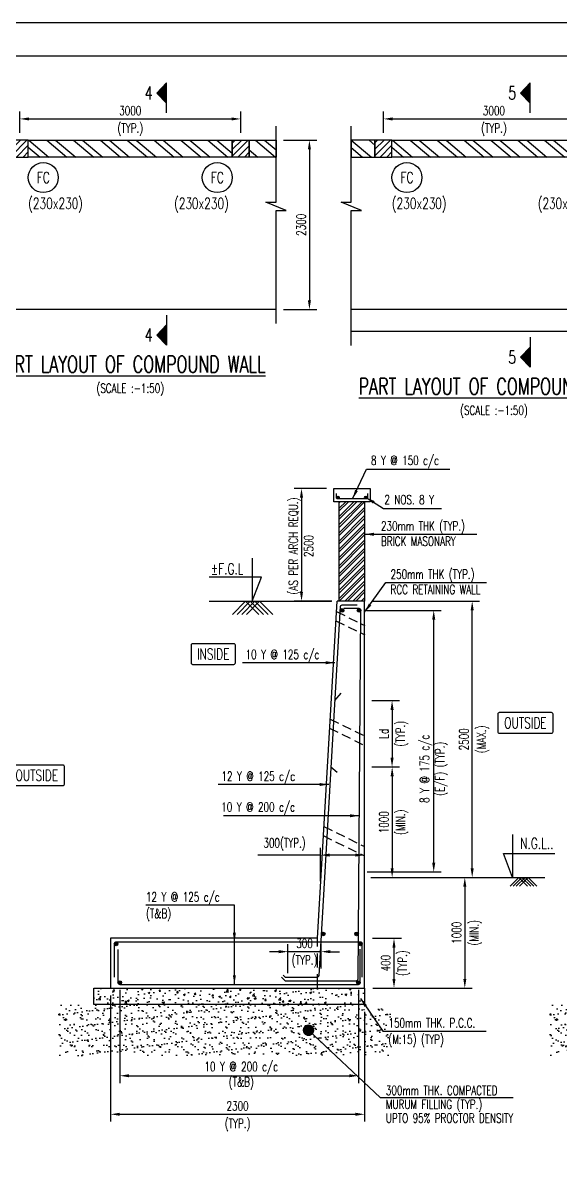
# Model space of a CAD drawing. Header units: millimetres. Extents: x 2843046 to 3042813, y -234641 to -168101.
# Drawn here: x 2978583 to 2993183, y -199451 to -168658 of the extents above; entities that cross this region are included whole.
import ezdxf
from ezdxf.enums import TextEntityAlignment as Align

# ---------------------------------------------------------------- set-up
doc = ezdxf.new("R2010")
doc.units = ezdxf.units.MM
doc.header["$MEASUREMENT"] = 0
doc.header["$PDMODE"] = 34
doc.header["$PDSIZE"] = -5
doc.linetypes.add('Hidden', pattern=[0.375, 0.25, -0.125])
for name, color, linetype in [('NO. BEAM', 3, 'Continuous'), ('S- PILE CAP', 4, 'Continuous'), ('S-BRECK LINE', 8, 'Continuous'), ('S-COLUMN', 1, 'Continuous'), ('S-COLUMN CIRCLE', 9, 'Continuous'), ('S-COLUMN HATCH', 8, 'Continuous'), ('S-COLUMN NO', 2, 'Continuous'), ('S-COLUMN SIZES', 2, 'Continuous'), ('S-CONCRET LINE', 4, 'Continuous'), ('S-DIM-1', 5, 'Continuous'), ('S-FILLING', 9, 'Continuous'), ('S-FOOTING', 4, 'Continuous'), ('S-HATCH', 253, 'Continuous'), ('S-LEVEL SECTION', 3, 'Continuous'), ('S-PCC', 9, 'Continuous'), ('S-REINFORCEMENT', 6, 'Continuous'), ('S-RETAINING WALL', 6, 'Continuous'), ('S-SECTION MARK', 1, 'Continuous'), ('S-TEXT', 2, 'Continuous'), ('S-TEXT-1', 4, 'Continuous'), ('S-TITIL', 6, 'Continuous'), ('s_TITILE', 9, 'Continuous'), ('TITLE', 6, 'Continuous')]:
    doc.layers.add(name, color=color, linetype=linetype)
doc.layers.add('RIDE-PROFILE', color=8, linetype='Continuous', lineweight=25)
doc.styles.add('ROMANS', font='simplex.shx', dxfattribs={"width": 0.7})
doc.dimstyles.new('dim100', dxfattribs={"dimtxt": 250, "dimasz": 250, "dimexe": 200, "dimexo": 200, "dimgap": 100, "dimtad": 1, "dimdec": 0, "dimzin": 0, "dimdsep": 46, "dimtxsty": 'ROMANS', "dimcen": 0, "dimclrd": 5, "dimclre": 5, "dimclrt": 4, "dimadec": 0, "dimazin": 0, "dimtfac": 1, "dimtdec": 0, "dimtix": 1, "dimtofl": 0, "dimtmove": 2, "dimatfit": 3, "dimfxl": 0, "dimtolj": 1, "dimtzin": 0, "dimlwd": -1, "dimlwe": -1, "dimarcsym": 0})
doc.dimstyles.new('dim33.33', dxfattribs={"dimtxt": 250, "dimasz": 250, "dimexe": 200, "dimexo": 200, "dimgap": 100, "dimtad": 1, "dimdec": 0, "dimlfac": 0.333331, "dimzin": 0, "dimdsep": 46, "dimtxsty": 'ROMANS', "dimcen": 0, "dimclrd": 5, "dimclre": 5, "dimclrt": 4, "dimadec": 0, "dimazin": 0, "dimtfac": 1, "dimtdec": 0, "dimtix": 1, "dimtofl": 0, "dimtmove": 2, "dimatfit": 3, "dimfxl": 0, "dimtolj": 1, "dimtzin": 0, "dimlwd": -1, "dimlwe": -1, "dimarcsym": 0})
doc.dimstyles.new('dim50', dxfattribs={"dimtxt": 250, "dimasz": 250, "dimexe": 200, "dimexo": 200, "dimgap": 100, "dimtad": 1, "dimdec": 0, "dimlfac": 0.5, "dimzin": 0, "dimdsep": 46, "dimtxsty": 'ROMANS', "dimcen": 0, "dimclrd": 5, "dimclre": 5, "dimclrt": 4, "dimadec": 0, "dimazin": 0, "dimtfac": 1, "dimtdec": 0, "dimtix": 1, "dimtofl": 0, "dimtmove": 2, "dimatfit": 3, "dimfxl": 0, "dimtolj": 1, "dimtzin": 0, "dimlwd": -1, "dimlwe": -1, "dimarcsym": 0})
pattern_1 = [(45, (-15338510.22, 1230740.37), (-88.38834765, 88.38834765), [])]

# ---------------------------------------------------------------- blocks, each defined once
blk = doc.blocks.new('zw$155A')
at = {"layer": 's_TITILE', "color": 7}
blk.add_lwpolyline([(0, 0), (88000, 0), (88000, 58000), (0, 58000)], close=True, dxfattribs=at)
at = {"layer": 's_TITILE', "color": 1}
blk.add_lwpolyline([(1300, 800), (78500, 800), (78500, 57200), (1300, 57200)], close=True, dxfattribs=at)
blk = doc.blocks.new('*D207')
at = {"layer": 'Defpoints', "color": 0, "lineweight": -2}
for p in [(2987719, -184607, 0), (2989745, -184607), (2987737, -191707, -1646063)]:
    blk.add_point(p, dxfattribs=at)
at = {"layer": 'S-DIM-1', "color": 5}
for p, q in [((2987919, -184607), (2989945, -184607)), ((2987937, -191707), (2989945, -191707))]:
    blk.add_line(p, q, dxfattribs=at)
at = {"layer": 'S-DIM-1', "color": 5, "lineweight": -3}
blk.add_line((2989745, -191457), (2989745, -184857), dxfattribs=at)
at = {"layer": 'S-DIM-1', "color": 5, "lineweight": -2}
for points in [[(2989704, -184857), (2989787, -184857), (2989745, -184607)], [(2989704, -191457), (2989787, -191457), (2989745, -191707)]]:
    blk.add_solid(points, dxfattribs=at)
at = {"layer": 'S-DIM-1', "color": 4, "insert": (2989745, -188907), "char_height": 250, "attachment_point": 5, "rotation": 90, "style": 'ROMANS'}
blk.add_mtext('\\A1;8 Y @ 175 c/c\\P(E/F) (TYP.)', dxfattribs=at)
blk = doc.blocks.new('*D208')
at = {"layer": 'Defpoints', "color": 0, "lineweight": -2}
for p in [(2987885, -193507, 25), (2987887, -194857, 25), (2988666, -194857)]:
    blk.add_point(p, dxfattribs=at)
at = {"layer": 'S-DIM-1', "color": 5}
for p, q in [((2988085, -193507), (2988866, -193507)), ((2988087, -194857), (2988866, -194857))]:
    blk.add_line(p, q, dxfattribs=at)
at = {"layer": 'S-DIM-1', "color": 5, "lineweight": -3}
blk.add_line((2988666, -193757), (2988666, -194607), dxfattribs=at)
at = {"layer": 'S-DIM-1', "color": 5, "lineweight": -2}
for points in [[(2988624, -193757), (2988707, -193757), (2988666, -193507)], [(2988624, -194607), (2988707, -194607), (2988666, -194857)]]:
    blk.add_solid(points, dxfattribs=at)
at = {"layer": 'S-DIM-1', "color": 4, "char_height": 250, "rotation": 90, "style": 'ROMANS'}
for s, insert, attachment_point in [('\\A1;{400', (2988566, -194182), 8), ('\\A1;(TYP.)}', (2988766, -194182), 2)]:
    blk.add_mtext(s, dxfattribs=dict(at, insert=insert, attachment_point=attachment_point))
blk = doc.blocks.new('*D209')
at = {"layer": 'Defpoints', "color": 0, "lineweight": -2}
for p in [(2987867, -187057, -1646063), (2987867, -188857, -1646063), (2988614, -188857)]:
    blk.add_point(p, dxfattribs=at)
at = {"layer": 'S-DIM-1', "color": 5}
for p, q in [((2988067, -187057), (2988814, -187057)), ((2988067, -188857), (2988814, -188857))]:
    blk.add_line(p, q, dxfattribs=at)
at = {"layer": 'S-DIM-1', "color": 5, "lineweight": -3}
blk.add_line((2988614, -187307), (2988614, -188607), dxfattribs=at)
at = {"layer": 'S-DIM-1', "color": 5, "lineweight": -2}
for points in [[(2988572, -187307), (2988656, -187307), (2988614, -187057)], [(2988572, -188607), (2988656, -188607), (2988614, -188857)]]:
    blk.add_solid(points, dxfattribs=at)
at = {"layer": 'S-DIM-1', "color": 4, "char_height": 250, "rotation": 90, "style": 'ROMANS'}
for s, insert, attachment_point in [('\\A1;(TYP.)', (2988714, -187957), 2), ('\\A1;Ld', (2988514, -187957), 8)]:
    blk.add_mtext(s, dxfattribs=dict(at, insert=insert, attachment_point=attachment_point))
blk = doc.blocks.new('*D210')
at = {"layer": 'Defpoints', "color": 0, "lineweight": -2}
for p in [(2987867, -188857, -1646063), (2987869, -191857, 0), (2988616, -191857)]:
    blk.add_point(p, dxfattribs=at)
at = {"layer": 'S-DIM-1', "color": 5}
for p, q in [((2988067, -188857), (2988816, -188857)), ((2988069, -191857), (2988816, -191857))]:
    blk.add_line(p, q, dxfattribs=at)
at = {"layer": 'S-DIM-1', "color": 5, "lineweight": -3}
blk.add_line((2988616, -189107), (2988616, -191607), dxfattribs=at)
at = {"layer": 'S-DIM-1', "color": 5, "lineweight": -2}
for points in [[(2988575, -189107), (2988658, -189107), (2988616, -188857)], [(2988575, -191607), (2988658, -191607), (2988616, -191857)]]:
    blk.add_solid(points, dxfattribs=at)
at = {"layer": 'S-DIM-1', "color": 4, "char_height": 250, "rotation": 90, "style": 'ROMANS'}
for s, insert, attachment_point in [('\\A1;\\P1000', (2988516, -190357), 8), ('\\A1;(MIN.)', (2988716, -190357), 2)]:
    blk.add_mtext(s, dxfattribs=dict(at, insert=insert, attachment_point=attachment_point))
blk = doc.blocks.new('*D211')
at = {"layer": 'Defpoints', "color": 0, "lineweight": -2}
for p in [(2986669, -191249), (2987869, -191784, -1646088), (2986669, -192157, -1646088)]:
    blk.add_point(p, dxfattribs=at)
at = {"layer": 'S-DIM-1', "color": 5}
for p, q in [((2986669, -191957), (2986669, -191049)), ((2987869, -191584), (2987869, -191049))]:
    blk.add_line(p, q, dxfattribs=at)
at = {"layer": 'S-DIM-1', "color": 5, "lineweight": -3}
for p, q in [((2986669, -191249), (2984969, -191249)), ((2987619, -191249), (2986919, -191249))]:
    blk.add_line(p, q, dxfattribs=at)
at = {"layer": 'S-DIM-1', "color": 5, "lineweight": -2}
for points in [[(2986919, -191207), (2986919, -191290), (2986669, -191249)], [(2987619, -191207), (2987619, -191290), (2987869, -191249)]]:
    blk.add_solid(points, dxfattribs=at)
at = {"layer": 'S-DIM-1', "color": 4, "insert": (2985694, -190958), "char_height": 250, "attachment_point": 5, "style": 'ROMANS'}
blk.add_mtext('\\A1;{300(TYP.)}', dxfattribs=at)
blk = doc.blocks.new('*D212')
at = {"layer": 'Defpoints', "color": 0, "lineweight": -2}
for p in [(2985787, -193870), (2986687, -194531), (2985787, -194657)]:
    blk.add_point(p, dxfattribs=at)
at = {"layer": 'S-DIM-1', "color": 5}
for p, q in [((2985787, -194457), (2985787, -193670)), ((2986687, -194331), (2986687, -193670))]:
    blk.add_line(p, q, dxfattribs=at)
at = {"layer": 'S-DIM-1', "color": 5, "lineweight": -3}
for p, q in [((2985537, -193870), (2985287, -193870)), ((2986687, -193870), (2985787, -193870)), ((2986937, -193870), (2987187, -193870))]:
    blk.add_line(p, q, dxfattribs=at)
at = {"layer": 'S-DIM-1', "color": 5, "lineweight": -2}
for points in [[(2985537, -193828), (2985537, -193911), (2985787, -193870)], [(2986937, -193828), (2986937, -193911), (2986687, -193870)]]:
    blk.add_solid(points, dxfattribs=at)
at = {"layer": 'S-DIM-1', "color": 4, "char_height": 250, "style": 'ROMANS'}
for s, insert, attachment_point in [('\\A1;300', (2986237, -193770), 8), ('\\A1;(TYP.)', (2986237, -193970), 2)]:
    blk.add_mtext(s, dxfattribs=dict(at, insert=insert, attachment_point=attachment_point))
blk = doc.blocks.new('*D213')
at = {"layer": 'Defpoints', "color": 0, "lineweight": -2}
for p in [(2987869, -191857, -1646038), (2987887, -194857, 45), (2990589, -194857)]:
    blk.add_point(p, dxfattribs=at)
at = {"layer": 'S-DIM-1', "color": 5}
for p, q in [((2988069, -191857), (2990789, -191857)), ((2988087, -194857), (2990789, -194857))]:
    blk.add_line(p, q, dxfattribs=at)
at = {"layer": 'S-DIM-1', "color": 5, "lineweight": -3}
blk.add_line((2990589, -192107), (2990589, -194607), dxfattribs=at)
at = {"layer": 'S-DIM-1', "color": 5, "lineweight": -2}
for points in [[(2990548, -192107), (2990631, -192107), (2990589, -191857)], [(2990548, -194607), (2990631, -194607), (2990589, -194857)]]:
    blk.add_solid(points, dxfattribs=at)
at = {"layer": 'S-DIM-1', "color": 4, "char_height": 250, "attachment_point": 5, "rotation": 90, "style": 'ROMANS'}
for s, insert in [('\\A1;(MIN.)', (2990880, -193357)), ('\\A1;1000', (2990364, -193357))]:
    blk.add_mtext(s, dxfattribs=dict(at, insert=insert))
blk = doc.blocks.new('*D214')
at = {"layer": 'Defpoints', "color": 0, "lineweight": -2}
for p in [(2987887, -184357, 25), (2990789, -184357), (2987869, -191857, -3292076)]:
    blk.add_point(p, dxfattribs=at)
at = {"layer": 'S-DIM-1', "color": 5}
for p, q in [((2988087, -184357), (2990989, -184357)), ((2988069, -191857), (2990989, -191857))]:
    blk.add_line(p, q, dxfattribs=at)
at = {"layer": 'S-DIM-1', "color": 5, "lineweight": -3}
blk.add_line((2990789, -191607), (2990789, -184607), dxfattribs=at)
at = {"layer": 'S-DIM-1', "color": 5, "lineweight": -2}
for points in [[(2990748, -184607), (2990831, -184607), (2990789, -184357)], [(2990748, -191607), (2990831, -191607), (2990789, -191857)]]:
    blk.add_solid(points, dxfattribs=at)
at = {"layer": 'S-DIM-1', "color": 4, "char_height": 250, "attachment_point": 5, "rotation": 90, "style": 'ROMANS'}
for s, insert in [('\\A1;2500', (2990564, -188107)), ('\\A1;(MAX.)', (2991080, -188107))]:
    blk.add_mtext(s, dxfattribs=dict(at, insert=insert))
blk = doc.blocks.new('*D215')
at = {"layer": 'Defpoints', "color": 0, "lineweight": -2}
for p in [(2981219, -194707, -25), (2987701, -194707, -50), (2987701, -197237)]:
    blk.add_point(p, dxfattribs=at)
at = {"layer": 'S-DIM-1', "color": 5}
for p, q in [((2981219, -194907), (2981219, -197437)), ((2987701, -194907), (2987701, -197437)), ((2981469, -197237), (2987451, -197237))]:
    blk.add_line(p, q, dxfattribs=at)
at = {"layer": 'S-DIM-1', "color": 5, "lineweight": -2}
for points in [[(2981469, -197196), (2981469, -197279), (2981219, -197237)], [(2987451, -197196), (2987451, -197279), (2987701, -197237)]]:
    blk.add_solid(points, dxfattribs=at)
at = {"layer": 'S-DIM-1', "color": 4, "insert": (2984519, -197237), "char_height": 250, "attachment_point": 5, "style": 'ROMANS'}
blk.add_mtext('\\A1;{10 Y @ 200 c/c\\P(T&B)}', dxfattribs=at)
blk = doc.blocks.new('*D216')
at = {"layer": 'Defpoints', "color": 0, "lineweight": -2}
for p in [(2980969, -194857, -25), (2987869, -195307, -1646088), (2987869, -198283)]:
    blk.add_point(p, dxfattribs=at)
at = {"layer": 'S-DIM-1', "color": 5}
for p, q in [((2980969, -195057), (2980969, -198483)), ((2987869, -195507), (2987869, -198483)), ((2981219, -198283), (2987619, -198283))]:
    blk.add_line(p, q, dxfattribs=at)
at = {"layer": 'S-DIM-1', "color": 5, "lineweight": -2}
for points in [[(2981219, -198241), (2981219, -198324), (2980969, -198283)], [(2987619, -198241), (2987619, -198324), (2987869, -198283)]]:
    blk.add_solid(points, dxfattribs=at)
at = {"layer": 'S-DIM-1', "color": 4, "char_height": 250, "attachment_point": 5, "style": 'ROMANS'}
for s, insert in [('\\A1;2300', (2984419, -198058)), ('\\A1;(TYP.)', (2984419, -198573))]:
    blk.add_mtext(s, dxfattribs=dict(at, insert=insert))
blk = doc.blocks.new('*D204')
at = {"layer": 'Defpoints', "color": 0, "lineweight": -2}
for p in [(2984505, -171270), (2978505, -171844, -1), (2984505, -171844, -1)]:
    blk.add_point(p, dxfattribs=at)
at = {"layer": 'S-DIM-1', "color": 5}
for p, q in [((2978505, -171644), (2978505, -171070)), ((2984505, -171644), (2984505, -171070)), ((2978755, -171270), (2984255, -171270))]:
    blk.add_line(p, q, dxfattribs=at)
at = {"layer": 'S-DIM-1', "color": 5, "lineweight": -2}
for points in [[(2978755, -171229), (2978755, -171312), (2978505, -171270)], [(2984255, -171229), (2984255, -171312), (2984505, -171270)]]:
    blk.add_solid(points, dxfattribs=at)
at = {"layer": 'S-DIM-1', "color": 4, "char_height": 250, "attachment_point": 5, "style": 'ROMANS'}
for s, insert in [('\\A1;3000', (2981505, -171045)), ('\\A1;(TYP.)', (2981505, -171561))]:
    blk.add_mtext(s, dxfattribs=dict(at, insert=insert))
blk = doc.blocks.new('*D329')
at = {"layer": 'Defpoints', "color": 0, "lineweight": -2}
for p in [(2985465, -171844), (2985465, -176443), (2986369, -176443)]:
    blk.add_point(p, dxfattribs=at)
at = {"layer": 'S-DIM-1', "color": 5}
for p, q in [((2985665, -171844), (2986569, -171844)), ((2986369, -172094), (2986369, -176193)), ((2985665, -176443), (2986569, -176443))]:
    blk.add_line(p, q, dxfattribs=at)
at = {"layer": 'S-DIM-1', "color": 5, "lineweight": -2}
for points in [[(2986328, -172094), (2986411, -172094), (2986369, -171844)], [(2986328, -176193), (2986411, -176193), (2986369, -176443)]]:
    blk.add_solid(points, dxfattribs=at)
at = {"layer": 'S-DIM-1', "color": 4, "insert": (2986144, -174143), "char_height": 250, "attachment_point": 5, "rotation": 90, "style": 'ROMANS'}
blk.add_mtext('\\A1;2300', dxfattribs=at)
blk = doc.blocks.new('*D205')
at = {"layer": 'Defpoints', "color": 0, "lineweight": -2}
for p in [(2994380, -171270), (2988380, -171844, -1), (2994380, -171844, -1)]:
    blk.add_point(p, dxfattribs=at)
at = {"layer": 'S-DIM-1', "color": 5}
for p, q in [((2988380, -171644), (2988380, -171070)), ((2994380, -171644), (2994380, -171070)), ((2988630, -171270), (2994130, -171270))]:
    blk.add_line(p, q, dxfattribs=at)
at = {"layer": 'S-DIM-1', "color": 5, "lineweight": -2}
for points in [[(2988630, -171229), (2988630, -171312), (2988380, -171270)], [(2994130, -171229), (2994130, -171312), (2994380, -171270)]]:
    blk.add_solid(points, dxfattribs=at)
at = {"layer": 'S-DIM-1', "color": 4, "char_height": 250, "attachment_point": 5, "style": 'ROMANS'}
for s, insert in [('\\A1;3000', (2991380, -171045)), ('\\A1;(TYP.)', (2991380, -171561))]:
    blk.add_mtext(s, dxfattribs=dict(at, insert=insert))
blk = doc.blocks.new('*D194')
at = {"layer": 'Defpoints', "color": 0, "lineweight": -2}
for p in [(2987029, -181297, 25), (2986155, -184357), (2987179, -184357)]:
    blk.add_point(p, dxfattribs=at)
at = {"layer": 'S-DIM-1', "color": 5}
for p, q in [((2986829, -181297), (2985955, -181297)), ((2986979, -184357), (2985955, -184357))]:
    blk.add_line(p, q, dxfattribs=at)
at = {"layer": 'S-DIM-1', "color": 5, "lineweight": -3}
blk.add_line((2986155, -181547), (2986155, -184107), dxfattribs=at)
at = {"layer": 'S-DIM-1', "color": 5, "lineweight": -2}
for points in [[(2986113, -181547), (2986196, -181547), (2986155, -181297)], [(2986113, -184107), (2986196, -184107), (2986155, -184357)]]:
    blk.add_solid(points, dxfattribs=at)
at = {"layer": 'S-DIM-1', "color": 4, "insert": (2986142, -182861), "char_height": 250, "attachment_point": 5, "rotation": 90, "style": 'ROMANS'}
blk.add_mtext('\\A1;{(AS PER ARCH REQU.)\\P2500}', dxfattribs=at)

msp = doc.modelspace()

# ---------------------------------------------------------------- hatches: boundary and pattern name
at = {"layer": 'S-COLUMN HATCH'}
h = msp.add_hatch(dxfattribs=at)
h.set_pattern_fill('ANSI31', color=256, scale=1000, angle=360, style=0)
h.set_pattern_definition(pattern_1)
h.paths.add_polyline_path([(2978274.8, -172303.7), (2978734.8, -172303.7), (2978734.8, -171843.7), (2978274.8, -171843.7)])
h = msp.add_hatch(dxfattribs=at)
h.set_pattern_fill('ANSI31', color=256, scale=1000, angle=360, style=0)
h.set_pattern_definition(pattern_1)
h.paths.add_polyline_path([(2984734.8, -172303.7), (2984274.8, -172303.7), (2984274.8, -171843.7), (2984734.8, -171843.7)])
h = msp.add_hatch(dxfattribs=at)
h.set_pattern_fill('ANSI31', color=256, scale=1000, angle=360, style=0)
h.set_pattern_definition([(45, (-15328635.09, 1230740.37), (-88.38834765, 88.38834765), [])])
h.paths.add_polyline_path([(2988149.9, -172303.7), (2988609.9, -172303.7), (2988609.9, -171843.7), (2988149.9, -171843.7)])
at = {"layer": 'S-FILLING', "linetype": 'ByBlock'}
h = msp.add_hatch(dxfattribs=at)
h.set_pattern_fill('AR-SAND', color=8, scale=150, style=0)
h.set_pattern_definition([(37.5, (1957954.38, -239982.76), (-9.449004, 289.023565), [0, -228, 0, -255, 0, -243.75]), (7.5, (1957954.4, -239982.76), (265.4665, 423.32191), [0, -123, 0, -205.5, 0, -78.75]), (327.5, (1957769.88, -239982.76), (467.12128, 0.84886), [0, -75, 0, -270, 0, -352.5]), (317.5, (1957769.9, -239982.76), (450.91899, 131.65133), [0, -37.5, 0, -177, 0, -202.5])])
h.paths.add_polyline_path([(2979546.8, -196687.5), (2979546.8, -195307.5), (2988576.8, -195307.5), (2988576.8, -196687.5)])
h = msp.add_hatch(dxfattribs=at)
h.set_pattern_fill('AR-SAND', color=8, scale=150, style=0)
h.set_pattern_definition([(37.5, (1971290.64, -239982.76), (-9.449004, 289.023565), [0, -228, 0, -255, 0, -243.75]), (7.5, (1971290.64, -239982.76), (265.4665, 423.32191), [0, -123, 0, -205.5, 0, -78.75]), (327.5, (1971106.14, -239982.76), (467.12128, 0.84886), [0, -75, 0, -270, 0, -352.5]), (317.5, (1971106.14, -239982.76), (450.91899, 131.65133), [0, -37.5, 0, -177, 0, -202.5])])
h.paths.add_polyline_path([(2992883.1, -196687.5), (2992883.1, -195307.5), (3001913.1, -195307.5), (3001913.1, -196687.5)])
at = {"layer": 'S-HATCH'}
h = msp.add_hatch(dxfattribs=at)
h.set_pattern_fill('ANSI32', color=256, scale=1250, angle=275, style=0)
h.set_pattern_definition([(320, (-13454146.3, 936387.57), (301.306692, 359.083333), []), (320, (-13454127.02, 936167.44), (301.306692, 359.083333), [])])
h.paths.add_polyline_path([(2978734.8, -172303.7), (2978734.8, -171843.7), (2984274.8, -171843.7), (2984274.8, -172303.7)])
h = msp.add_hatch(dxfattribs=at)
h.set_pattern_fill('ANSI32', color=256, scale=1250, angle=275, style=0)
h.set_pattern_definition([(320, (-13458688.17, 936387.57), (301.306692, 359.083333), []), (320, (-13458668.9, 936167.44), (301.306692, 359.083333), [])])
h.paths.add_polyline_path([(2984734.8, -172303.7), (2984734.8, -171843.7), (2985464.8, -171843.7), (2985464.8, -172303.7)])
h = msp.add_hatch(dxfattribs=at)
h.set_pattern_fill('ANSI32', color=256, scale=1250, angle=275, style=0)
h.set_pattern_definition([(320, (-13442475, 936387.57), (301.306692, 359.083333), []), (320, (-13442455.74, 936167.44), (301.306692, 359.083333), [])])
h.paths.add_polyline_path([(2988149.9, -172303.7), (2988149.9, -171843.7), (2987505.1, -171843.7), (2987505.1, -172303.7)])
h = msp.add_hatch(dxfattribs=at)
h.set_pattern_fill('ANSI32', color=256, scale=1250, angle=275, style=0)
h.set_pattern_definition([(320, (-13444271.15, 936387.57), (301.306692, 359.083333), []), (320, (-13444251.9, 936167.44), (301.306692, 359.083333), [])])
h.paths.add_polyline_path([(2988609.9, -172303.7), (2988609.9, -171843.7), (2994149.9, -171843.7), (2994149.9, -172303.7)])
h = msp.add_hatch(dxfattribs=at)
h.set_pattern_fill('ANSI32', color=256, scale=420, style=0)
h.set_pattern_definition([(45, (-5761080.23, 216222.13), (-111.369318, 111.369318), []), (45, (-5761005.98, 216222.13), (-111.369318, 111.369318), [])])
h.paths.add_polyline_path([(2987179.2, -184357.5), (2987179.2, -181657.5), (2987869.2, -181657.5), (2987869.2, -184357.5)])
at = {"layer": 'S-PCC', "linetype": 'ByBlock'}
h = msp.add_hatch(dxfattribs=at)
h.set_pattern_fill('AR-CONC,_O', color=8, scale=66.666667)
h.set_pattern_definition([(50, (-14115190.6, 216469.74), (478.173455, -41.834757), [50, -550]), (355, (-14115190.6, 216469.74), (-92.500889, 501.461422), [40, -440]), (100.4514445, (-14115150.76, 216466.25), (385.672564, 459.626661), [42.493461, -467.428075]), (46.1842, (-14115190.6, 216603.1), (711.49422, -110.346187), [75, -825]), (96.6356355, (-14115131.3, 216593.9), (623.107964, 649.4124), [63.740228, -701.142507]), (351.184164, (-14115190.6, 216603.1), (623.107963, 649.4124), [60, -660]), (21, (-14115123.94, 216569.74), (397.938035, -268.412594), [50, -550]), (326, (-14115123.94, 216569.74), (162.210221, 483.433363), [40, -440]), (71.4514447, (-14115090.8, 216547.37), (560.148251, 215.020769), [42.49346, -467.428075]), (37.5, (-14115190.61, 216469.74), (8.1065702, 221.9292359), [0, -434.6666667, 0, -446.6666667, 0, -441.6666667]), (7.5, (-14115190.6, 216469.74), (175.3796916, 262.9411413), [0, -254.6666667, 0, -424.6666667, 0, -168.3333333]), (327.5, (-14115339.28, 216469.74), (355.8816241, -15.0365812), [0, -166.6666667, 0, -520, 0, -690]), (317.5, (-14115405.94, 216469.74), (388.7907796, 66.736655), [0, -216.6666667, 0, -345.3333333, 0, -490])])
h.paths.add_polyline_path([(2980519.2, -195307.5), (2980519.2, -194857.5), (2987869.2, -194857.5), (2987869.2, -195307.5)])
at = {"layer": 'S-SECTION MARK'}
h = msp.add_hatch(dxfattribs=at)
h.set_pattern_fill('ANSI31', color=256, scale=172.406964, angle=270, style=0)
h.set_pattern_definition([(315, (2980653.396, -94855.377), (15.2387667, 15.2387667), [])])
h.paths.add_polyline_path([(2982225.2, -170566.5), (2982492.4, -170294.7), (2982492.4, -170838.4)])
h = msp.add_hatch(dxfattribs=at)
h.set_pattern_fill('ANSI31', color=256, scale=172.406964, angle=270, style=0)
h.set_pattern_definition([(315, (2990528.525, -94855.377), (15.2387667, 15.2387667), [])])
h.paths.add_polyline_path([(2992100.4, -170566.5), (2992367.5, -170294.7), (2992367.5, -170838.4)])
h = msp.add_hatch(dxfattribs=at)
h.set_pattern_fill('ANSI31', color=256, scale=172.406964, angle=270, style=0)
h.set_pattern_definition([(315, (2980653.396, -99350.96), (15.2387667, 15.2387667), [])])
h.paths.add_polyline_path([(2982225.2, -177134.1), (2982492.4, -177406), (2982492.4, -176862.2)])
h = msp.add_hatch(dxfattribs=at)
h.set_pattern_fill('ANSI31', color=256, scale=172.406964, angle=270, style=0)
h.set_pattern_definition([(315, (2990528.525, -99951.017), (15.2387667, 15.2387667), [])])
h.paths.add_polyline_path([(2992100.4, -177734.2), (2992367.5, -178006), (2992367.5, -177462.3)])

# ---------------------------------------------------------------- linework, layer by layer
at = {"layer": 'NO. BEAM', "color": 7}
for points, elevation in [([(2984318.2, -185512.5), (2983198.2, -185512.5, 0.4142136), (2983158.2, -185552.5), (2983158.2, -186032.5, 0.4142136), (2983198.2, -186072.5), (2984318.2, -186072.5, 0.4142136), (2984358.2, -186032.5), (2984358.2, -185552.5, 0.4142136)], -153353), ([(2992945, -187381.7), (2991525, -187381.7, 0.4142136), (2991485, -187421.7), (2991485, -187901.7, 0.4142136), (2991525, -187941.7), (2992945, -187941.7, 0.4142136), (2992985, -187901.7), (2992985, -187421.7, 0.4142136)], -153353), ([(2979676.7, -188804.1), (2978256.7, -188804.1, 0.4142136), (2978216.7, -188844.1), (2978216.7, -189324.1, 0.4142136), (2978256.7, -189364.1), (2979676.7, -189364.1, 0.4142136), (2979716.7, -189324.1), (2979716.7, -188844.1, 0.4142136)], -24.9)]:
    msp.add_lwpolyline(points, format="xyb", close=True, dxfattribs=dict(at, elevation=elevation))
at = {"layer": 'RIDE-PROFILE', "color": 2, "linetype": 'Hidden', "ltscale": 1000}
for p, q in [((2987102.5, -184640.7, -153353), (2987869.9, -185016.5, -153353)), ((2987087.9, -184888.4, -153353), (2987870.2, -185271.6, -153353)), ((2986916.4, -187804.4, -153353), (2987869.2, -188271.1, -153353)), ((2986931, -187556.7, -153353), (2987869.2, -188016.2, -153353)), ((2986759.5, -190472.7, -153353), (2987869.2, -191016.2, -153353)), ((2986744.9, -190720.4, -153353), (2987869.2, -191271.1, -153353))]:
    msp.add_line(p, q, dxfattribs=at)
at = {"layer": 'S- PILE CAP', "color": 8, "linetype": 'Hidden', "ltscale": 1500}
msp.add_line((2986591.3, -194857.5, -153353), (2986591.3, -193507.5, -153353), dxfattribs=at)
at = {"layer": 'S-BRECK LINE'}
for points in [[(2985464.8, -176818.1), (2985464.8, -173756.5), (2985739.6, -173756.5), (2985190.1, -173530.9), (2985464.8, -173530.9), (2985464.8, -171468.7)], [(2987505.1, -177418.2), (2987505.1, -173756.5), (2987779.8, -173756.5), (2987230.3, -173530.9), (2987505.1, -173530.9), (2987505.1, -171468.7)]]:
    msp.add_lwpolyline(points, dxfattribs=at)
at = {"layer": 'S-COLUMN'}
for points in [[(2978274.8, -172303.7), (2978734.8, -172303.7), (2978734.8, -171843.7), (2978274.8, -171843.7)], [(2984734.8, -172303.7), (2984274.8, -172303.7), (2984274.8, -171843.7), (2984734.8, -171843.7)], [(2988149.9, -172303.7), (2988609.9, -172303.7), (2988609.9, -171843.7), (2988149.9, -171843.7)]]:
    msp.add_lwpolyline(points, close=True, dxfattribs=at)
at = {"layer": 'S-COLUMN', "color": 4, "elevation": -153353}
for points in [[(2987179.2, -184357.5), (2987179.2, -181657.5)], [(2987869.2, -181657.5), (2987869.2, -184357.5)]]:
    msp.add_lwpolyline(points, dxfattribs=at)
at = {"layer": 'S-COLUMN CIRCLE'}
for centre in [(2979142.3, -172861.3), (2983867.3, -172861.3), (2989017.4, -172861.3)]:
    msp.add_circle(centre, 407.5, dxfattribs=at)
at = {"layer": 'S-CONCRET LINE'}
for p, q in [((2985464.8, -176443.1), (2977544.7, -176443.1)), ((2995202, -176443.2), (2987505.1, -176443.2)), ((2995202, -177043.2), (2987505.1, -177043.2))]:
    msp.add_line(p, q, dxfattribs=at)
for points in [[(2978734.8, -172303.7), (2978734.8, -171843.7), (2984274.8, -171843.7), (2984274.8, -172303.7)], [(2984734.8, -172303.7), (2984734.8, -171843.7), (2985464.8, -171843.7), (2985464.8, -172303.7)], [(2988149.9, -172303.7), (2988149.9, -171843.7), (2987505.1, -171843.7), (2987505.1, -172303.7)], [(2988609.9, -172303.7), (2988609.9, -171843.7), (2994149.9, -171843.7), (2994149.9, -172303.7)]]:
    msp.add_lwpolyline(points, close=True, dxfattribs=at)
at = {"layer": 'S-CONCRET LINE', "elevation": -153353}
msp.add_lwpolyline([(2987029.2, -181657.5), (2987029.2, -181297.5), (2988019.2, -181297.5), (2988019.2, -181657.5)], close=True, dxfattribs=at)
at = {"layer": 'S-FOOTING', "elevation": -153353}
msp.add_lwpolyline([(2986591.3, -193507.5), (2980969.2, -193507.5), (2980969.2, -194857.5), (2987869.2, -194857.5), (2987869.2, -184357.5)], dxfattribs=at)
at = {"layer": 'S-LEVEL SECTION'}
for p, q in [((2983646, -184357.5, -153353), (2986969.2, -184357.5, -153353)), ((2988036.8, -191857.5, -153353), (2992760.4, -191857.5, -153353))]:
    msp.add_line(p, q, dxfattribs=at)
at = {"layer": 'S-LEVEL SECTION', "elevation": -153353}
for points in [[(2984818.3, -183187.1), (2984818.3, -184357.5), (2985068.3, -183707.5), (2983646, -183707.5)], [(2991887.2, -190687.1), (2991887.2, -191857.5), (2991637.2, -191207.5), (2993031, -191207.5)]]:
    msp.add_lwpolyline(points, dxfattribs=at)
at = {"layer": 'S-PCC', "color": 8, "elevation": -153353}
for points in [[(2984277.9, -184715.5), (2984635.9, -184357.5), (2984993.8, -184715.5)], [(2984404.5, -184715.5), (2984762.4, -184357.5), (2985120.4, -184715.5)], [(2984531, -184715.5), (2984889, -184357.5), (2985247, -184715.5)], [(2984657.6, -184715.5), (2985015.6, -184357.5), (2985373.5, -184715.5)], [(2992294.8, -192096.1), (2992056.1, -191857.5), (2991817.5, -192096.1)], [(2992379.1, -192096.1), (2992140.5, -191857.5), (2991901.8, -192096.1)], [(2992463.5, -192096.1), (2992224.9, -191857.5), (2991986.2, -192096.1)], [(2992547.9, -192096.1), (2992309.2, -191857.5), (2992070.6, -192096.1)]]:
    msp.add_lwpolyline(points, dxfattribs=at)
msp.add_lwpolyline([(2980519.2, -195307.5), (2980519.2, -194857.5), (2987869.2, -194857.5), (2987869.2, -195307.5)], close=True, dxfattribs=at)
at = {"layer": 'S-REINFORCEMENT', "color": 5, "ltscale": 10}
for p, q in [((2985608.6, -194560.4, -153353), (2985708.6, -194660.4, -153353)), ((2985658.6, -194510.4, -153353), (2985708.6, -194560.4, -153353))]:
    msp.add_line(p, q, dxfattribs=at)
at = {"layer": 'S-REINFORCEMENT', "elevation": -153353}
msp.add_lwpolyline([(2987944.2, -181432.5), (2987944.2, -181545, -0.4142136), (2987906.7, -181582.5), (2987141.7, -181582.5, -0.4142136), (2987104.2, -181545), (2987104.2, -181432.5)], format="xyb", dxfattribs=at)
at = {"layer": 'S-REINFORCEMENT', "const_width": 37.5, "elevation": -153353}
for points in [[(2987122.9, -181545, 1), (2987160.4, -181545, 1)], [(2987925.4, -181545, -1), (2987887.9, -181545, -1)]]:
    msp.add_lwpolyline(points, format="xyb", close=True, dxfattribs=at)
at = {"layer": 'S-REINFORCEMENT', "ltscale": 10, "elevation": -153353}
for points in [[(2985708.6, -194560.4), (2986582.2, -194560.4, 0.3971072), (2986632.1, -194513.4), (2987210.7, -184504.5, -0.3971072), (2987260.6, -184457.5), (2987669.2, -184457.5)], [(2985708.6, -194660.4), (2987641, -194660.4, 0.4142136), (2987691, -194610.4), (2987769.2, -184607.5, 0.4142136), (2987719.2, -184557.5), (2987307, -184557.5)], [(2987804.6, -194557.5), (2987804.6, -193657.5, 0.4142136), (2987754.6, -193607.5), (2981119.2, -193607.5, 0.4142136), (2981069.2, -193657.5), (2981069.2, -194557.5)], [(2981169.2, -193807.5), (2981169.2, -194707.5, 0.4142136), (2981219.2, -194757.5), (2987700.7, -194757.5, 0.4142136), (2987750.7, -194707.5), (2987750.7, -193799.3)]]:
    msp.add_lwpolyline(points, format="xyb", dxfattribs=at)
at = {"layer": 'S-REINFORCEMENT', "ltscale": 10, "const_width": 50, "elevation": -153353}
for points in [[(2987232, -184607.5, 1), (2987282, -184607.5, 1)], [(2987694.2, -184607.5, 1), (2987744.2, -184607.5, 1)], [(2986721.9, -193386.6, 1), (2986771.9, -193386.6, 1)], [(2987625.5, -193386.1, 1), (2987675.5, -193386.1, 1)], [(2981144.2, -193657.5, 1), (2981094.2, -193657.5, 1)], [(2987729.6, -193657.5, -1), (2987779.6, -193657.5, -1)], [(2981244.2, -194707.5, -1), (2981194.2, -194707.5, -1)], [(2981244.2, -194707.5, -1), (2981194.2, -194707.5, -1)], [(2987725.7, -194707.5, -1), (2987675.7, -194707.5, -1)], [(2987725.7, -194707.5, -1), (2987675.7, -194707.5, -1)]]:
    msp.add_lwpolyline(points, format="xyb", close=True, dxfattribs=at)
at = {"layer": 'S-REINFORCEMENT', "ltscale": 10, "elevation": -153353}
for points in [[(2987060.5, -187057.5), (2987229.8, -186850.9)], [(2986954.6, -188857.5), (2987120.7, -189002.7)]]:
    msp.add_lwpolyline(points, dxfattribs=at)
at = {"layer": 'S-REINFORCEMENT'}
for centre in [(2987141.7, -181545, -153353), (2987906.7, -181545, -153353)]:
    msp.add_circle(centre, 37.5, dxfattribs=at)
at = {"layer": 'S-REINFORCEMENT', "ltscale": 10}
for centre in [(2987257, -184607.5, -153353), (2987719.2, -184607.5, -153353), (2986746.9, -193386.6, -153353), (2987650.5, -193386.1, -153353), (2981119.2, -193657.5, -153353), (2987754.6, -193657.5, -153353), (2981219.2, -194707.5, -153353), (2981219.2, -194707.5, -153353), (2987700.7, -194707.5, -153353), (2987700.7, -194707.5, -153353)]:
    msp.add_circle(centre, 50, dxfattribs=at)
at = {"layer": 'S-RETAINING WALL', "color": 4}
msp.add_line((2987869.2, -184357.5, -153353), (2987119.2, -184357.5, -153353), dxfattribs=at)
at = {"layer": 'S-RETAINING WALL', "color": 4, "elevation": -153353}
msp.add_lwpolyline([(2986591.3, -193507.5), (2987119.2, -184357.5)], dxfattribs=at)
at = {"layer": 'S-SECTION MARK'}
for p, q in [((2982225.2, -170566.5), (2982492.4, -170294.7)), ((2982492.4, -170838.4), (2982225.2, -170566.5)), ((2982492.4, -171107.5), (2982492.4, -170294.7)), ((2982492.4, -171107.5), (2982492.4, -170294.7)), ((2992100.4, -170566.5), (2992367.5, -170294.7)), ((2992367.5, -170838.4), (2992100.4, -170566.5)), ((2992367.5, -171107.5), (2992367.5, -170294.7)), ((2992367.5, -171107.5), (2992367.5, -170294.7)), ((2982492.4, -176593.1), (2982492.4, -177406)), ((2982492.4, -176862.2), (2982225.2, -177134.1)), ((2982225.2, -177134.1), (2982492.4, -177406)), ((2992367.5, -177193.2), (2992367.5, -178006)), ((2992367.5, -177462.3), (2992100.4, -177734.2)), ((2992100.4, -177734.2), (2992367.5, -178006))]:
    msp.add_line(p, q, dxfattribs=at)

# ---------------------------------------------------------------- block references
at = {"xscale": 1.13763133499454, "yscale": 1.13763133499454, "zscale": 1.13763133499454}
msp.add_blockref('zw$155A', (2942701, -234640.9), dxfattribs=at)

# ---------------------------------------------------------------- texts
at = {"layer": 'S-COLUMN NO', "style": 'ROMANS', "width": 0.7}
for p in [(2979142.3, -172861.3), (2983867.3, -172861.3), (2989017.4, -172861.3)]:
    msp.add_text('FC', height=300, dxfattribs=at).set_placement(p, align=Align.MIDDLE)
at = {"layer": 'S-COLUMN SIZES', "style": 'ROMANS', "width": 0.7}
for p in [(2978734.8, -173561.3), (2982694.8, -173561.3), (2988609.9, -173561.3), (2992569.9, -173561.3)]:
    msp.add_text('(230x230)', height=300, dxfattribs=at).set_placement(p, align=Align.MIDDLE_LEFT)
at = {"layer": 'S-LEVEL SECTION', "style": 'ROMANS', "width": 0.7}
for s, p in [('%%PF.G.L', (2983692.7, -183482.5, 1492709.9)), ('N.G.L..', (2992096.7, -190929.9, -153298.8))]:
    msp.add_text(s, height=300, dxfattribs=at).set_placement(p, align=Align.MIDDLE_LEFT)
at = {"layer": 'S-SECTION MARK', "style": 'ROMANS', "width": 0.7}
for s, p in [('4', (2982002.5, -170565.2)), ('5', (2991877.6, -170565.2)), ('4', (2982002.5, -177135.5)), ('5', (2991877.6, -177735.5))]:
    msp.add_text(s, height=350, dxfattribs=at).set_placement(p, align=Align.MIDDLE)
at = {"layer": 'S-TEXT', "style": 'ROMANS', "width": 0.7}
for p in [(2981504.8, -178577.7), (2991379.9, -179177.8)]:
    msp.add_text('(SCALE :-1:50)', height=250, dxfattribs=at).set_placement(p, align=Align.MIDDLE_CENTER)
at = {"layer": 'S-TEXT-1', "style": 'ROMANS', "width": 0.7}
for s, p in [('8 Y @ 150 c/c', (2988039.7, -180536.7, 1492709.9)), ('2 NOS. 8 Y', (2988404.5, -181602.6, 1492709.9)), ('230mm THK (TYP.)', (2988312.5, -182317, 1492709.9)), ('BRICK MASONARY', (2988312.5, -182731.3, 1492709.9)), ('250mm THK (TYP.)', (2988572.5, -183625.1, 1492709.9)), ('RCC RETAINING WALL', (2988572.5, -184039.4, 1492709.9)), ('10 Y @ 125 c/c', (2984637.1, -185803.8, -153328.1)), ('12 Y @ 125 c/c', (2983980.4, -189107.9, -153328.1)), ('10 Y @ 200 c/c', (2983976.2, -189943.6, -153353)), ('12 Y @ 125 c/c', (2981931, -192383.3, -153328.1)), ('(T&B)', (2981931, -192833.3, -153328.1)), ('150mm THK. P.C.C.', (2988516.4, -195802.7, -153328.1)), ('150mm THK. P.C.C.', (2988516.4, -195802.7, -153328.1)), ('(M:15) (TYP)', (2988513.3, -196250.2, -153328.1)), ('(M:15) (TYP)', (2988513.3, -196250.2, -153328.1)), ('300mm THK. COMPACTED', (2988445.4, -197635.9, -153353)), ('MURUM FILLING (TYP.)', (2988445.4, -198012.5, -153353)), ('UPTO 95%%% PROCTOR DENSITY', (2988445.4, -198387.5, -153353))]:
    msp.add_text(s, height=250, dxfattribs=at).set_placement(p, align=Align.MIDDLE_LEFT)
at = {"layer": 'S-TITIL', "style": 'ROMANS', "width": 0.7}
for p in [(2981504.8, -177927.7), (2991379.9, -178527.8)]:
    msp.add_text('%%UPART LAYOUT OF COMPOUND WALL', height=450, dxfattribs=at).set_placement(p, align=Align.MIDDLE_CENTER)
at = {"layer": 'TITLE', "color": 2, "style": 'ROMANS', "width": 0.7}
for s, p in [('INSIDE', (2983758.2, -185792.5, 1492709.9)), ('OUTSIDE', (2992235, -187661.7, -153298.8)), ('OUTSIDE', (2978966.7, -189084.1, -24.9))]:
    msp.add_text(s, height=300, dxfattribs=at).set_placement(p, align=Align.MIDDLE_CENTER)

# ---------------------------------------------------------------- dimensions: what is measured, and where the dimension line sits
at = {"layer": 'S-DIM-1'}
for base, p1, p2, picture, middle in [((2984504.8, -171270.2, 1.3), (2978504.8, -171843.7), (2984504.8, -171843.7), '*D204', (2981504.8, -171270.2, 1.3)), ((2994379.9, -171270.2, 1.3), (2988379.9, -171843.7), (2994379.9, -171843.7), '*D205', (2991379.9, -171270.2, 1.3))]:
    dim = msp.add_linear_dim(base=base, p1=p1, p2=p2, text='<>\\X(TYP.)', dimstyle='dim50', dxfattribs=at)
    dim.commit()
    dim.dimension.update_dxf_attribs({"geometry": picture, "text_midpoint": middle})
dim = msp.add_linear_dim(base=(2986369.4, -176443.1), p1=(2985464.8, -171843.7), p2=(2985464.8, -176443.1), angle=90, dimstyle='dim50', dxfattribs=at)
dim.commit()
dim.dimension.update_dxf_attribs({"geometry": '*D329', "text_midpoint": (2986144.4, -174143.4)})
for base, p1, p2, angle, text, override, picture, middle in [((2986154.6, -184357.5, -153353), (2987029.2, -181297.5, -153328.1), (2987179.2, -184357.5, -153353), 90, '{(AS PER ARCH REQU.)\\P2500}', {"dimtofl": 1, "dimtmove": 1, "dimlwd": 65533}, '*D194', (2986599, -182861.3, -153353)), ((2989745.5, -184607.5, 1492709.9), (2987736.8, -191707.5, -153353), (2987719.2, -184607.5, 1492709.9), 90, '8 Y @ 175 c/c\\X(E/F) (TYP.)', {"dimtxt": 250, "dimasz": 250, "dimtofl": 1, "dimtmove": 0, "dimlwd": 65533}, '*D207', (2989745.5, -188907.5, 1492709.9)), ((2986669.2, -191248.6, -153303.1), (2987869.2, -191784.2, -1799391), (2986669.2, -192157.5, -1799391), 180, '{300(TYP.)}', {"dimtxt": 250, "dimasz": 250, "dimtxsty": 'ROMANS', "dimtofl": 1, "dimtmove": 0, "dimlwd": 65533}, '*D211', (2985694.2, -191248.6, -153303.1))]:
    dim = msp.add_linear_dim(base=base, p1=p1, p2=p2, angle=angle, text=text, dimstyle='dim33.33', override=override, dxfattribs=at)
    dim.commit()
    dim.dimension.update_dxf_attribs({"geometry": picture, "text_midpoint": middle, "dimtype": 160})
for base, p1, p2, angle, text, override, picture, middle in [((2990789.3, -184357.5, 1492685), (2987869.2, -191857.5, -1799391), (2987886.8, -184357.5, 1492709.9), 270, '<>\\X(MAX.)', {"dimtxt": 250, "dimasz": 250, "dimtxsty": 'ROMANS', "dimtofl": 1, "dimtmove": 0, "dimlwd": 65533}, '*D214', (2990789.3, -188107.5, 1492685)), ((2988613.9, -188857.5, -1799391), (2987866.5, -187057.5, -3445453.9), (2987866.5, -188857.5, -3445453.9), 90, 'Ld\\X(TYP.)', {"dimtxt": 250, "dimasz": 250, "dimtofl": 1, "dimtmove": 0, "dimlwd": 65533}, '*D209', (2988613.9, -187957.5, -1799391)), ((2988616.5, -191857.5, -1799391), (2987866.5, -188857.5, -3445453.9), (2987869.2, -191857.5, -1799391), 90, '\\P<>\\X(MIN.)', {"dimtxt": 250, "dimasz": 250, "dimtxsty": 'ROMANS', "dimtofl": 1, "dimtmove": 0, "dimlwd": 65533}, '*D210', (2988616.5, -190357.5, -1799391)), ((2990589.3, -194857.5, -153353), (2987869.2, -191857.5, -1799391), (2987886.8, -194857.5, -153307.7), 90, '<>\\X(MIN.)', {"dimtxt": 250, "dimasz": 250, "dimtxsty": 'ROMANS', "dimtofl": 1, "dimtmove": 0, "dimlwd": 65533}, '*D213', (2990589.3, -193357.5, -153353)), ((2985786.8, -193869.7, -153328.1), (2986686.8, -194530.7, -153328.1), (2985786.8, -194657.5, -153328.1), 180, '<>\\X(TYP.)', {"dimtxt": 250, "dimasz": 250, "dimtofl": 1, "dimtmove": 0, "dimlwd": 65533}, '*D212', (2986236.8, -193869.7, -153328.1)), ((2988665.7, -194857.5, -153328.1), (2987885.5, -193507.5, -153303.1), (2987886.8, -194857.5, -153303.1), 90, '{400\\X(TYP.)}', {"dimtxt": 250, "dimasz": 250, "dimtxsty": 'ROMANS', "dimtofl": 1, "dimtmove": 0, "dimlwd": 65533}, '*D208', (2988665.7, -194182.5, -153328.1))]:
    dim = msp.add_linear_dim(base=base, p1=p1, p2=p2, angle=angle, text=text, dimstyle='dim33.33', override=override, dxfattribs=at)
    dim.commit()
    dim.dimension.update_dxf_attribs({"geometry": picture, "text_midpoint": middle})
dim = msp.add_linear_dim(base=(2987869.2, -198282.7, -153303.1), p1=(2980969.2, -194857.5, -153328.1), p2=(2987869.2, -195307.5, -1799391), text='<>\\X(TYP.)', dimstyle='dim33.33', override={"dimtxt": 250, "dimasz": 250, "dimtmove": 0}, dxfattribs=at)
dim.commit()
dim.dimension.update_dxf_attribs({"geometry": '*D216', "text_midpoint": (2984419.2, -198282.7, -153303.1)})
dim = msp.add_linear_dim(base=(2987700.7, -197237.3, -153303.1), p1=(2981219.2, -194707.5, -153328.1), p2=(2987700.7, -194707.5, -153353), text='{10 Y @ 200 c/c\\X(T&B)}', dimstyle='dim33.33', override={"dimtxt": 250, "dimasz": 250, "dimtxsty": 'ROMANS', "dimtmove": 0}, dxfattribs=at)
dim.commit()
dim.dimension.update_dxf_attribs({"geometry": '*D215', "text_midpoint": (2984519.2, -197237.3, -153303.1), "dimtype": 160})

# ---------------------------------------------------------------- leaders
for points, override in [([(2984331.7, -193607.5, -153353), (2984331.7, -192608.3, -153353), (2981931, -192608.3, -153353)], {"dimtad": 0, "dimarcsym": 1}), ([(2984331.7, -194757.5, -153353), (2984331.7, -192608.3, -153353), (2981931, -192608.3, -153353)], {"dimgap": 100, "dimtad": 0, "dimarcsym": 1})]:
    msp.add_leader(points, dimstyle='dim100', override=override)
for points, dimstyle in [([(2987538.7, -181582.5, 1492709.9), (2987919.7, -180776.7, 1492709.9), (2990185.2, -180776.7, 1492709.9)], 'dim33.33'), ([(2987906.7, -181545, 1492709.9), (2988385.7, -181842.6, 1492709.9), (2989953.1, -181842.6, 1492709.9)], 'dim33.33'), ([(2987869.2, -182542, 1492709.9), (2990915.4, -182542, 1492709.9)], 'dim100'), ([(2987869.5, -184655.7, 1492709.9), (2988444.4, -183850.1, 1492709.9), (2991175.3, -183850.1, 1492709.9)], 'dim100'), ([(2987063.4, -186027.8, -153328.1), (2984548.6, -186028.8, -153328.1)], 'dim100'), ([(2986894.4, -189333, -153328.1), (2983891.9, -189332.9, -153328.1)], 'dim100'), ([(2987725.6, -190180.8, -153353), (2984040.6, -190180.8, -153353)], 'dim100'), ([(2987756.8, -195139, -153328.1), (2988363.3, -196025.2, -153328.1), (2991172.1, -196025.2, -153328.1)], 'dim33.33'), ([(2987756.8, -195139, -153328.1), (2988363.3, -196025.2, -153328.1), (2991172.1, -196025.2, -153328.1)], 'dim33.33')]:
    msp.add_leader(points, dimstyle=dimstyle, dxfattribs=at)
msp.add_leader([(2986344.7, -196002.2, -153353), (2988289.8, -197824.2, -153353), (2991899.8, -197824.2, -153353)], dimstyle='dim100', override={"dimasz": 312.5, "dimldrblk": 'Dot'}, dxfattribs=at)

doc.saveas('drawing.dxf')
